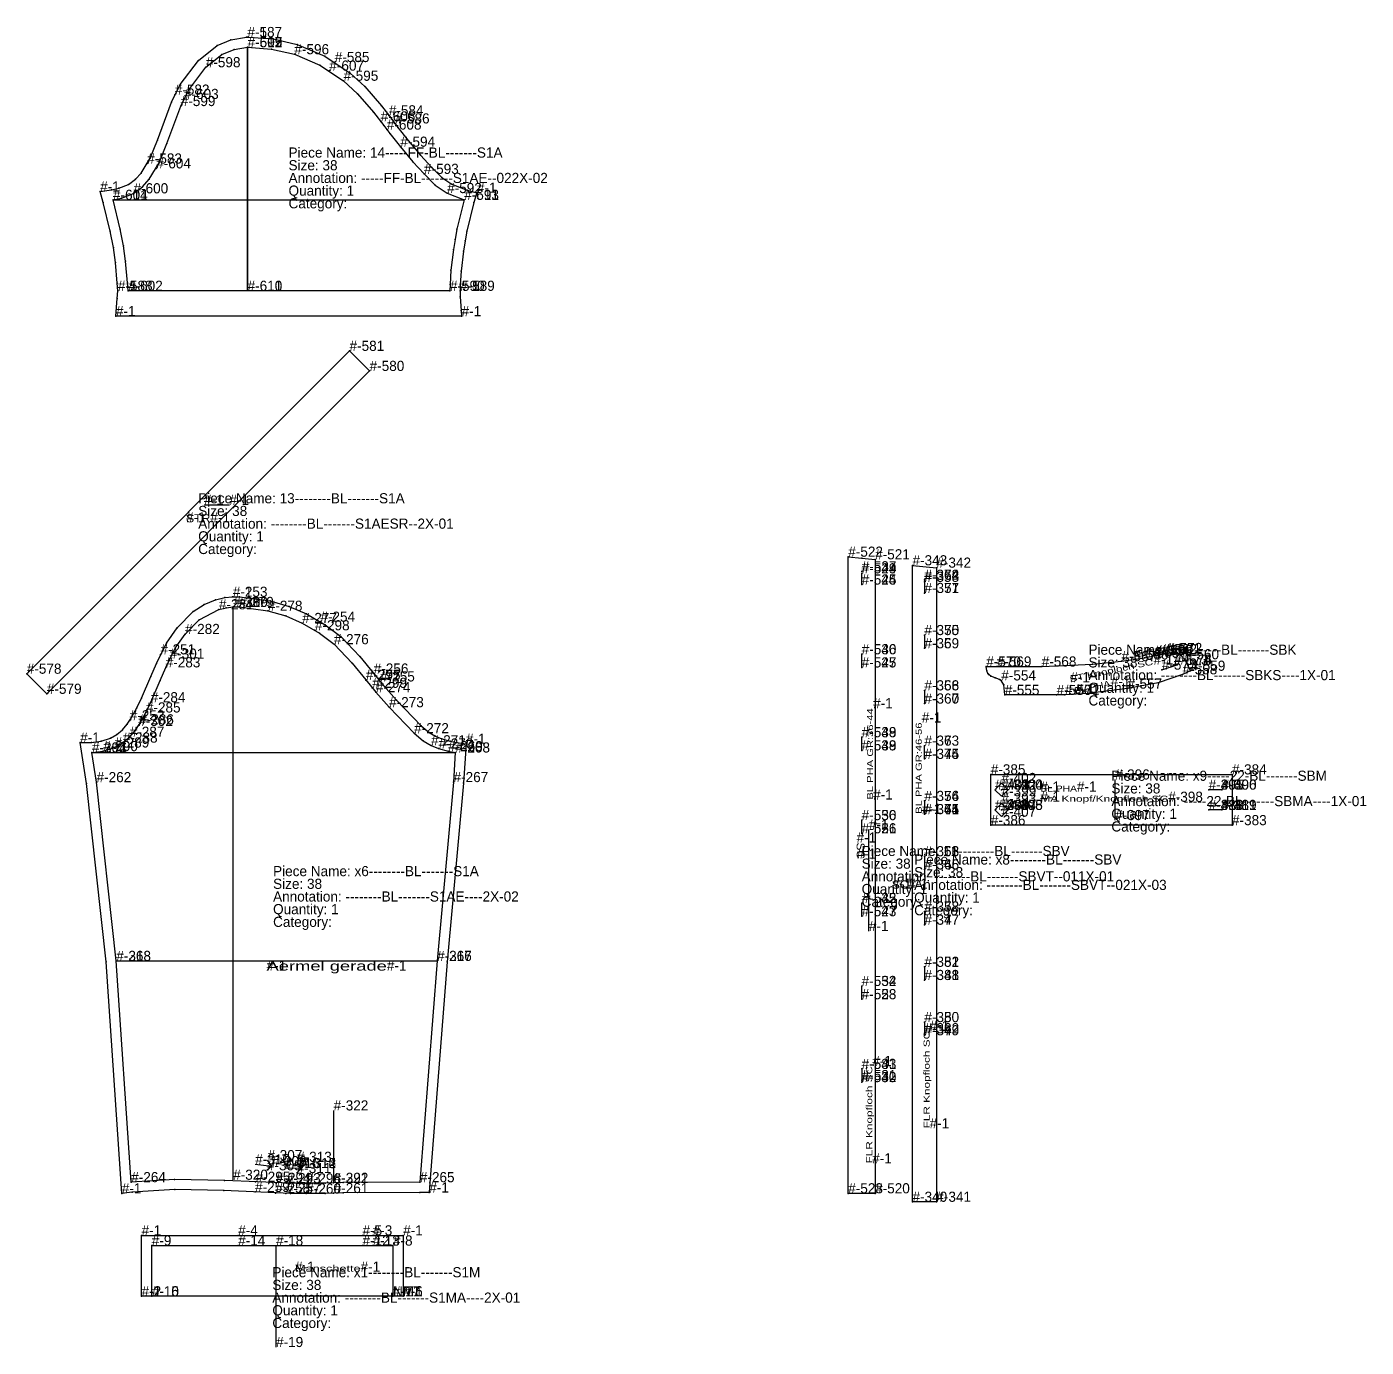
# Model space of a CAD drawing. Extents: x 424 to 3283, y -2022 to -698.
# Drawn here: x 1962 to 3283, y -1999 to -698 of the extents above; entities that cross this region are included whole.
import ezdxf
from ezdxf.enums import TextEntityAlignment as Align

# ---------------------------------------------------------------- set-up
doc = ezdxf.new("R2010")
doc.units = 0
for name, color, linetype in [('1', 240, 'CONTINUOUS'), ('13', 56, 'CONTINUOUS'), ('14', 95, 'CONTINUOUS'), ('15', 7, 'CONTINUOUS'), ('2', 170, 'CONTINUOUS'), ('3', 50, 'CONTINUOUS'), ('4', 130, 'CONTINUOUS'), ('6', 56, 'CONTINUOUS'), ('7', 200, 'CONTINUOUS'), ('8', 90, 'CONTINUOUS'), ('84', 240, 'CONTINUOUS'), ('87', 95, 'CONTINUOUS')]:
    doc.layers.add(name, color=color, linetype=linetype)

# ---------------------------------------------------------------- blocks, each defined once
blk = doc.blocks.new('Piece01')
at = {"layer": '1'}
blk.add_lwpolyline([(0, 60), (0, 120), (257.83, 120), (257.83, 60), (0, 60)], dxfattribs=at)
at = {"layer": '14'}
blk.add_lwpolyline([(10, 60), (10, 110), (247.83, 110), (247.83, 60)], dxfattribs=at)
at = {"layer": '2'}
for p in [(0, 120), (257.83, 120), (10, 110), (247.83, 110), (0, 60), (10, 60), (247.83, 60), (257.83, 60)]:
    blk.add_point(p, dxfattribs=at)
at = {"layer": '4'}
for p in [(95.2, 120, 4), (217.82, 120, 4), (227.82, 120, 4), (95.2, 110, 4), (217.82, 110, 4), (227.82, 110, 4), (0, 60, 4), (10, 60, 4), (247.83, 60, 4), (257.83, 60, 4)]:
    blk.add_point(p, dxfattribs=at)
at = {"layer": '6'}
blk.add_line((257.83, 60), (0, 60), dxfattribs=at)
at = {"layer": '7'}
blk.add_line((132.55, 10), (132.55, 110), dxfattribs=at)
at = {"layer": '8'}
blk.add_line((247.83, 60), (10, 60), dxfattribs=at)
at = {"layer": '84'}
blk.add_lwpolyline([(0, 60), (0, 120), (0, 120), (257.83, 120), (257.83, 120), (257.83, 60), (257.83, 60), (0, 60)], dxfattribs=at)
at = {"layer": '87'}
blk.add_lwpolyline([(10, 60), (10, 110), (10, 110), (247.83, 110), (247.83, 110), (247.83, 60), (247.83, 60)], dxfattribs=at)
at = {"layer": '1'}
for s, p in [('#-1', (0, 120)), ('#-1', (257.83, 120)), ('Piece Name: x1--------BL-------S1M', (128.91, 78.75)), ('#-1', (0, 60)), ('Size: 38', (128.91, 66.25)), ('#-1', (257.83, 60)), ('Annotation: --------BL-------S1MA----2X-01', (128.91, 53.75)), ('Quantity: 1', (128.91, 41.25)), ('Category: ', (128.91, 28.75))]:
    blk.add_text(s, height=10, dxfattribs=at).set_placement(p)
at = {"layer": '1', "flags": 2}
for p2 in [(95.2, 120), (217.82, 120), (227.82, 120), (0, 60), (257.83, 60)]:
    blk.add_attdef('Dependency', text='', height=10, dxfattribs=at).set_placement((0, 60), p2, align=Align.ALIGNED)
at = {"layer": '14'}
for s, p in [('#-9', (10, 110)), ('#-8', (247.83, 110)), ('#-10', (10, 60)), ('#-7', (247.83, 60))]:
    blk.add_text(s, height=10, dxfattribs=at).set_placement(p)
at = {"layer": '14', "flags": 2}
for p2 in [(95.2, 110), (217.82, 110), (227.82, 110), (10, 60), (247.83, 60)]:
    blk.add_attdef('Dependency', text='', height=10, dxfattribs=at).set_placement((10, 60), p2, align=Align.ALIGNED)
at = {"layer": '15'}
for p in [(151.29, 84.25), (215.88, 84.25)]:
    blk.add_text('#-1', height=10, dxfattribs=at).set_placement(p)
blk.add_text('Manschette', height=6.46, dxfattribs=at).set_placement((151.29, 84.25), (215.88, 84.25), align=Align.ALIGNED)
at = {"layer": '4'}
for s, p in [('#-4', (95.2, 120)), ('#-14', (95.2, 110)), ('#-5', (217.82, 120)), ('#-12', (217.82, 110)), ('#-3', (227.82, 120)), ('#-13', (227.82, 110)), ('#-2', (0, 60)), ('#-15', (10, 60)), ('#-11', (247.83, 60)), ('#-6', (257.83, 60))]:
    blk.add_text(s, height=10, dxfattribs=at).set_placement(p)
at = {"layer": '7'}
for s, p in [('#-18', (132.55, 110)), ('#-19', (132.55, 10))]:
    blk.add_text(s, height=10, dxfattribs=at).set_placement(p)
at = {"layer": '8'}
for s, p in [('#-16', (10, 60)), ('#-17', (247.83, 60)), ('NM', (247.83, 60))]:
    blk.add_text(s, height=10, dxfattribs=at).set_placement(p)
blk = doc.blocks.new('Piece06')
at = {"layer": '1'}
blk.add_lwpolyline([(0, 444.42), (11.2, 444.68), (20.69, 445.78), (29.86, 448.75), (36.32, 452.52), (41.68, 457.12), (46.35, 462.71), (49.69, 467.62), (55.9, 478.69), (60.51, 488.28), (69.83, 509.69), (75.15, 522.49), (85.02, 542.51), (95.62, 557.67), (111.35, 573.54), (122.34, 580.55), (133.51, 585.21), (142.6, 587.33), (150.33, 588.11), (150.49, 588.12), (157.18, 588.1), (187.26, 584.1), (206.01, 578.68), (223.28, 571.32), (241.44, 560.52), (256.93, 548.89), (275.77, 529.33), (288.8, 513.28), (299.16, 500.61), (311.94, 486.13), (336.27, 460.88), (344, 454.45), (350.42, 450.72), (356.7, 448.06), (364.93, 445.76), (371.37, 444.58), (380.43, 443.28), (378.1, 404.71), (378.08, 404.54), (361.87, 228.41), (344.91, 10.48), (344.24, 1), (334.83, 1.2), (259.36, 0.84), (241.68, 0.19), (207.25, 0.14), (141.69, 3.01), (93.24, 3.97), (51.31, 1.25), (41.07, 0.18), (25.7, 228.37), (6.26, 404.11), (0, 444.42)], close=True, dxfattribs=at)
at = {"layer": '14'}
blk.add_lwpolyline([(11.63, 434.69), (22.7, 435.98), (33.97, 439.62), (42.17, 444.42), (48.86, 450.15), (54.41, 456.8), (58.21, 462.39), (64.8, 474.12), (69.63, 484.17), (78.99, 505.69), (84.34, 518.56), (93.69, 537.5), (103.45, 551.47), (117.38, 565.52), (136.83, 575.77), (143.94, 577.43), (150.86, 578.13), (156.72, 578.11), (184.98, 574.36), (202.67, 569.24), (218.94, 562.3), (235.82, 552.27), (250.29, 541.4), (268.16, 522.85), (281.65, 506.23), (291.52, 494.16), (304.6, 479.34), (329.31, 453.69), (338.25, 446.26), (346.01, 441.75), (353.43, 438.61), (362.77, 435.99), (369.89, 434.69), (368.13, 405.5), (351.9, 229.25), (334.93, 11.2), (259.17, 10.84), (241.47, 10.19), (207.47, 10.14), (142.15, 13), (93.02, 13.98), (50.35, 11.2), (35.66, 229.25), (16.18, 405.43), (11.63, 434.69)], close=True, dxfattribs=at)
at = {"layer": '2'}
for p in [(150.49, 588.12), (150.49, 588.12), (150.49, 588.12), (150.86, 578.13), (150.86, 578.13), (150.86, 578.13), (329.31, 453.69), (336.27, 460.88), (0, 444.42), (0, 444.42), (0, 444.42), (380.43, 443.28), (380.43, 443.28), (380.43, 443.28), (11.63, 434.69), (11.63, 434.69), (11.63, 434.69), (369.89, 434.69), (369.89, 434.69), (369.89, 434.69), (6.26, 404.11), (16.18, 405.43), (368.13, 405.5), (378.1, 404.71), (25.7, 228.37), (35.66, 229.25), (41.07, 0.18), (41.07, 0.18), (41.07, 0.18), (50.35, 11.2), (50.35, 11.2), (50.35, 11.2), (334.93, 11.2), (334.93, 11.2), (334.93, 11.2), (344.24, 1), (344.24, 1), (344.24, 1)]:
    blk.add_point(p, dxfattribs=at)
at = {"layer": '3'}
for p in [(133.51, 585.21), (142.6, 587.33), (150.33, 588.11), (157.18, 588.1), (187.26, 584.1), (111.35, 573.54), (122.34, 580.55), (136.83, 575.77), (143.94, 577.43), (156.72, 578.11), (184.98, 574.36), (202.67, 569.24), (206.01, 578.68), (223.28, 571.32), (95.62, 557.67), (117.38, 565.52), (218.94, 562.3), (241.44, 560.52), (85.02, 542.51), (103.45, 551.47), (235.82, 552.27), (256.93, 548.89), (93.69, 537.5), (250.29, 541.4), (275.77, 529.33), (75.15, 522.49), (84.34, 518.56), (268.16, 522.85), (69.83, 509.69), (78.99, 505.69), (281.65, 506.23), (288.8, 513.28), (291.52, 494.16), (299.16, 500.61), (55.9, 478.69), (60.51, 488.28), (69.63, 484.17), (304.6, 479.34), (311.94, 486.13), (46.35, 462.71), (49.69, 467.62), (58.21, 462.39), (64.8, 474.12), (36.32, 452.52), (41.68, 457.12), (48.86, 450.15), (54.41, 456.8), (344, 454.45), (350.42, 450.72), (11.2, 444.68), (20.69, 445.78), (22.7, 435.98), (29.86, 448.75), (33.97, 439.62), (42.17, 444.42), (338.25, 446.26), (346.01, 441.75), (353.43, 438.61), (356.7, 448.06), (362.77, 435.99), (364.93, 445.76), (371.37, 444.58), (378.08, 404.54), (351.9, 229.25), (361.87, 228.41), (93.02, 13.98), (51.31, 1.25), (93.24, 3.97), (141.69, 3.01), (142.15, 13), (207.25, 0.14), (207.47, 10.14), (241.47, 10.19), (241.68, 0.19), (259.17, 10.84), (259.36, 0.84), (334.83, 1.2), (344.91, 10.48)]:
    blk.add_point(p, dxfattribs=at)
at = {"layer": '4'}
for p in [(150.49, 588.12, 4), (150.86, 578.13, 4), (231.48, 555.11, 4), (236.85, 563.54, 4), (79.18, 531.39, 4), (88.22, 527.12, 4), (281.71, 506.15, 4), (289.46, 512.47, 4), (295.75, 504.71, 4), (288.01, 498.38, 4), (48.87, 466.36, 4), (57.24, 460.89, 4), (172.45, 1.56, 4), (172.99, 11.54, 4), (192.57, 0.56, 4), (192.96, 10.55, 4), (202.72, 0.23, 4), (202.96, 10.23, 4), (222.93, 0, 4), (222.95, 10, 4), (249.94, 10.48, 4), (249.94, 0.48, 4)]:
    blk.add_point(p, dxfattribs=at)
at = {"layer": '7'}
blk.add_line((150.86, 13.58), (150.86, 578.13), dxfattribs=at)
at = {"layer": '8'}
for p, q in [((11.63, 434.69), (369.89, 434.69)), ((35.66, 229.25), (351.9, 229.25)), ((249.94, 81.91), (249.94, 10.48)), ((172.66, 28.84), (189.07, 26.93)), ((189.07, 26.93), (184.17, 22.88)), ((189.07, 26.93), (184.81, 32.89)), ((218.13, 25.06), (213.87, 31.24)), ((201.72, 25.28), (218.13, 25.06)), ((218.13, 25.06), (213.45, 20.16))]:
    blk.add_line(p, q, dxfattribs=at)
at = {"layer": '84'}
blk.add_lwpolyline([(0, 444.42), (11.2, 444.68), (20.69, 445.78), (29.86, 448.75), (36.32, 452.52), (41.68, 457.12), (46.35, 462.71), (49.69, 467.62), (55.9, 478.69), (60.51, 488.28), (69.83, 509.69), (75.15, 522.49), (85.02, 542.51), (95.62, 557.67), (111.35, 573.54), (122.34, 580.55), (133.51, 585.21), (142.6, 587.33), (150.33, 588.11), (150.49, 588.12), (157.18, 588.1), (187.26, 584.1), (206.01, 578.68), (223.28, 571.32), (241.44, 560.52), (256.93, 548.89), (275.77, 529.33), (288.8, 513.28), (299.16, 500.61), (311.94, 486.13), (336.27, 460.88), (344, 454.45), (350.42, 450.72), (356.7, 448.06), (364.93, 445.76), (371.37, 444.58), (380.43, 443.28), (378.1, 404.71), (378.08, 404.54), (361.87, 228.41), (344.91, 10.48), (344.24, 1), (334.83, 1.2), (259.36, 0.84), (241.68, 0.19), (207.25, 0.14), (141.69, 3.01), (93.24, 3.97), (51.31, 1.25), (41.07, 0.18), (25.7, 228.37), (6.26, 404.11), (0, 444.42)], close=True, dxfattribs=at)
at = {"layer": '87'}
blk.add_lwpolyline([(11.63, 434.69), (22.7, 435.98), (33.97, 439.62), (42.17, 444.42), (48.86, 450.15), (54.41, 456.8), (58.21, 462.39), (64.8, 474.12), (69.63, 484.17), (78.99, 505.69), (84.34, 518.56), (93.69, 537.5), (103.45, 551.47), (117.38, 565.52), (136.83, 575.77), (143.94, 577.43), (150.86, 578.13), (156.72, 578.11), (184.98, 574.36), (202.67, 569.24), (218.94, 562.3), (235.82, 552.27), (250.29, 541.4), (268.16, 522.85), (281.65, 506.23), (291.52, 494.16), (304.6, 479.34), (329.31, 453.69), (338.25, 446.26), (346.01, 441.75), (353.43, 438.61), (362.77, 435.99), (369.89, 434.69), (368.13, 405.5), (351.9, 229.25), (334.93, 11.2), (259.17, 10.84), (241.47, 10.19), (207.47, 10.14), (142.15, 13), (93.02, 13.98), (50.35, 11.2), (35.66, 229.25), (16.18, 405.43), (11.63, 434.69)], close=True, dxfattribs=at)
at = {"layer": '1'}
for s, p in [('#-1', (150.49, 588.12)), ('#-1', (0, 444.42)), ('#-1', (380.43, 443.28)), ('Piece Name: x6--------BL-------S1A', (190.21, 312.81)), ('Size: 38', (190.21, 300.31)), ('Annotation: --------BL-------S1AE----2X-02', (190.21, 287.81)), ('Quantity: 1', (190.21, 275.31)), ('Category: ', (190.21, 262.81)), ('#-1', (41.07, 0.18)), ('#-1', (344.24, 1))]:
    blk.add_text(s, height=10, dxfattribs=at).set_placement(p)
at = {"layer": '1', "flags": 2}
for p2 in [(150.49, 588.12), (236.85, 563.54), (79.18, 531.39), (289.46, 512.47), (295.75, 504.71), (48.87, 466.36), (172.45, 1.56), (192.57, 0.56), (202.72, 0.23), (222.93, 0), (249.94, 0.48)]:
    blk.add_attdef('Dependency', text='', height=10, dxfattribs=at).set_placement((0, 444.42), p2, align=Align.ALIGNED)
at = {"layer": '14'}
for s, p in [('#-281', (136.83, 575.77)), ('#-280', (150.86, 578.13)), ('#-279', (156.72, 578.11)), ('#-278', (184.98, 574.36)), ('#-277', (218.94, 562.3)), ('#-282', (103.45, 551.47)), ('#-276', (250.29, 541.4)), ('#-283', (84.34, 518.56)), ('#-275', (281.65, 506.23)), ('#-274', (291.52, 494.16)), ('#-284', (69.63, 484.17)), ('#-273', (304.6, 479.34)), ('#-285', (64.8, 474.12)), ('#-286', (58.21, 462.39)), ('#-272', (329.31, 453.69)), ('#-289', (33.97, 439.62)), ('#-288', (42.17, 444.42)), ('#-287', (48.86, 450.15)), ('#-271', (346.01, 441.75)), ('#-291', (11.63, 434.69)), ('#-290', (22.7, 435.98)), ('#-270', (353.43, 438.61)), ('#-269', (362.77, 435.99)), ('#-268', (369.89, 434.69)), ('#-262', (16.18, 405.43)), ('#-267', (368.13, 405.5)), ('#-263', (35.66, 229.25)), ('#-266', (351.9, 229.25)), ('#-264', (50.35, 11.2)), ('#-265', (334.93, 11.2))]:
    blk.add_text(s, height=10, dxfattribs=at).set_placement(p)
at = {"layer": '14', "flags": 2}
for p2 in [(150.86, 578.13), (231.48, 555.11), (88.22, 527.12), (281.71, 506.15), (288.01, 498.38), (57.24, 460.89), (172.99, 11.54), (192.96, 10.55), (202.96, 10.23), (222.95, 10), (249.94, 10.48)]:
    blk.add_attdef('Dependency', text='', height=10, dxfattribs=at).set_placement((11.63, 434.69), p2, align=Align.ALIGNED)
at = {"layer": '15'}
blk.add_text('Aermel gerade', height=9.12, dxfattribs=at).set_placement((183.77, 219.75), (302.37, 219.75), align=Align.ALIGNED)
for p in [(183.77, 219.75), (302.37, 219.75)]:
    blk.add_text('#-1', height=10, dxfattribs=at).set_placement(p)
at = {"layer": '4'}
for s, p in [('#-253', (150.49, 588.12)), ('#-300', (150.86, 578.13)), ('#-254', (236.85, 563.54)), ('#-298', (231.48, 555.11)), ('#-251', (79.18, 531.39)), ('#-301', (88.22, 527.12)), ('#-297', (281.71, 506.15)), ('#-256', (289.46, 512.47)), ('#-299', (288.01, 498.38)), ('#-255', (295.75, 504.71)), ('#-252', (48.87, 466.36)), ('#-302', (57.24, 460.89)), ('#-295', (172.99, 11.54)), ('#-294', (192.96, 10.55)), ('#-293', (202.96, 10.23)), ('#-296', (222.95, 10)), ('#-292', (249.94, 10.48)), ('#-259', (172.45, 1.56)), ('#-258', (192.57, 0.56)), ('#-257', (202.72, 0.23)), ('#-260', (222.93, 0)), ('#-261', (249.94, 0.48))]:
    blk.add_text(s, height=10, dxfattribs=at).set_placement(p)
at = {"layer": '7'}
for s, p in [('#-319', (150.86, 578.13)), ('#-320', (150.86, 13.58))]:
    blk.add_text(s, height=10, dxfattribs=at).set_placement(p)
at = {"layer": '8'}
for s, p in [('#-304', (11.63, 434.69)), ('#-303', (369.89, 434.69)), ('#-318', (35.66, 229.25)), ('#-317', (351.9, 229.25)), ('#-322', (249.94, 81.91)), ('#-307', (184.81, 32.89)), ('#-313', (213.87, 31.24)), ('#-310', (172.66, 28.84)), ('#-305', (184.17, 22.88)), ('#-306', (189.07, 26.93)), ('#-308', (189.07, 26.93)), ('#-309', (189.07, 26.93)), ('#-316', (201.72, 25.28)), ('#-311', (213.45, 20.16)), ('#-312', (218.13, 25.06)), ('#-314', (218.13, 25.06)), ('#-315', (218.13, 25.06)), ('#-321', (249.94, 10.48))]:
    blk.add_text(s, height=10, dxfattribs=at).set_placement(p)
blk = doc.blocks.new('Piece08')
at = {"layer": '1'}
blk.add_lwpolyline([(20.25, 627.25), (43.75, 624.95), (43.75, 0), (20.25, 0), (20.25, 627.25)], close=True, dxfattribs=at)
at = {"layer": '13'}
for p in [(32, 613, 4), (32, 611, 4), (32, 600, 4), (32, 558.51, 4), (32, 545.51, 4), (32, 504.02, 4), (32, 491.02, 4), (32, 449.53, 4), (32, 436.53, 4), (32, 395.04, 4), (32, 382.04, 4), (32, 382.04, 4), (32, 340.55, 4), (32, 327.55, 4), (32, 286.06, 4), (32, 273.06, 4), (32, 231.57, 4), (32, 218.57, 4), (32, 177.08, 4), (32, 166.08, 4), (32, 164.08, 4)]:
    blk.add_point(p, dxfattribs=at)
at = {"layer": '2'}
for p in [(20.25, 627.25), (20.25, 627.25), (43.75, 624.95), (20.25, 0), (43.75, 0)]:
    blk.add_point(p, dxfattribs=at)
at = {"layer": '8'}
for p, q in [((32, 613), (32, 600)), ((32, 558.51), (32, 545.51)), ((32, 504.02), (32, 491.02)), ((32, 436.54), (32, 449.53)), ((32, 395.04), (32, 382.04)), ((32, 340.55), (32, 327.55)), ((32, 286.06), (32, 273.06)), ((32, 231.57), (32, 218.58)), ((32, 177.08), (32, 164.08))]:
    blk.add_line(p, q, dxfattribs=at)
at = {"layer": '84'}
blk.add_lwpolyline([(20.25, 627.25), (43.75, 624.95), (43.75, 0), (20.25, 0), (20.25, 627.25)], close=True, dxfattribs=at)
at = {"layer": '1'}
for s, p in [('#-343', (20.25, 627.25)), ('#-342', (43.75, 624.95)), ('Size: 38', (21.88, 319.87)), ('Piece Name: x8--------BL-------SBV', (21.88, 332.37)), ('Annotation: --------BL-------SBVT--021X-03', (21.88, 307.37)), ('Quantity: 1', (21.88, 294.87)), ('Category: ', (21.88, 282.37)), ('#-340', (20.25, 0)), ('#-341', (43.75, 0))]:
    blk.add_text(s, height=10, dxfattribs=at).set_placement(p)
at = {"layer": '13'}
for s, p in [('#-364', (32, 613)), ('#-358', (32, 611)), ('#-357', (32, 600)), ('#-355', (32, 558.51)), ('#-359', (32, 545.51)), ('#-356', (32, 504.02)), ('#-360', (32, 491.02)), ('#-363', (32, 449.53)), ('#-345', (32, 436.53)), ('#-354', (32, 395.04)), ('#-344', (32, 382.04)), ('#-361', (32, 382.04)), ('#-353', (32, 340.55)), ('#-346', (32, 327.55)), ('#-352', (32, 286.06)), ('#-347', (32, 273.06)), ('#-351', (32, 231.57)), ('#-348', (32, 218.57)), ('#-350', (32, 177.08)), ('#-362', (32, 166.08)), ('#-349', (32, 164.08))]:
    blk.add_text(s, height=10, dxfattribs=at).set_placement(p)
at = {"layer": '15'}
for p in [(29.38, 472.37), (29.38, 382.37), (0, 308.62), (16, 308.62), (37.16, 168.43), (37.16, 72.43)]:
    blk.add_text('#-1', height=10, dxfattribs=at).set_placement(p)
for s, p, p2 in [('BL PHA GR:46-56', (29.38, 382.37), (29.38, 472.37)), ('FLR Knopfloch SC', (37.16, 72.43), (37.16, 168.43))]:
    blk.add_text(s, height=6, rotation=90, dxfattribs=at).set_placement(p, p2, align=Align.ALIGNED)
blk.add_text('SC', height=8, dxfattribs=at).set_placement((0, 308.62), (16, 308.62), align=Align.ALIGNED)
at = {"layer": '8'}
for s, p in [('#-372', (32, 613)), ('#-371', (32, 600)), ('#-370', (32, 558.51)), ('#-369', (32, 545.51)), ('#-368', (32, 504.02)), ('#-367', (32, 491.02)), ('#-373', (32, 449.53)), ('#-374', (32, 436.54)), ('#-376', (32, 395.04)), ('#-375', (32, 382.04)), ('#-366', (32, 340.55)), ('#-365', (32, 327.55)), ('#-378', (32, 286.06)), ('#-377', (32, 273.06)), ('#-382', (32, 231.57)), ('#-381', (32, 218.58)), ('#-380', (32, 177.08)), ('#-379', (32, 164.08))]:
    blk.add_text(s, height=10, dxfattribs=at).set_placement(p)
blk = doc.blocks.new('Piece09')
at = {"layer": '1'}
blk.add_lwpolyline([(0, 0), (0, 50), (237.83, 50), (237.83, 0), (0, 0)], close=True, dxfattribs=at)
at = {"layer": '13'}
for p in [(10.58, 35, 4), (214.83, 35, 4), (227.83, 35, 4), (10.58, 15, 4), (214.83, 15, 4), (227.83, 15, 4)]:
    blk.add_point(p, dxfattribs=at)
at = {"layer": '2'}
for p in [(0, 50), (237.83, 50), (0, 0), (0, 0), (237.83, 0)]:
    blk.add_point(p, dxfattribs=at)
at = {"layer": '7'}
blk.add_line((122.55, 5), (122.55, 45), dxfattribs=at)
at = {"layer": '8'}
for p, q in [((4.08, 35), (10.58, 41.5)), ((10.58, 41.5), (17.08, 35)), ((10.58, 28.5), (4.08, 35)), ((17.08, 35), (10.58, 28.5)), ((227.83, 35), (214.83, 35)), ((4.08, 15), (10.58, 21.5)), ((10.58, 8.5), (4.08, 15)), ((10.58, 21.5), (17.08, 15)), ((17.08, 15), (10.58, 8.5)), ((227.83, 15), (214.83, 15))]:
    blk.add_line(p, q, dxfattribs=at)
at = {"layer": '84'}
blk.add_lwpolyline([(0, 0), (0, 50), (237.83, 50), (237.83, 0), (0, 0)], close=True, dxfattribs=at)
at = {"layer": '1'}
for s, p in [('#-385', (0, 50)), ('Piece Name: x9-----22-BL-------SBM', (118.91, 43.75)), ('#-384', (237.83, 50)), ('Size: 38', (118.91, 31.25)), ('Annotation: -----22-BL-------SBMA----1X-01', (118.91, 18.75)), ('Quantity: 1', (118.91, 6.25)), ('#-386', (0, 0)), ('Category: ', (118.91, -6.25)), ('#-383', (237.83, 0))]:
    blk.add_text(s, height=10, dxfattribs=at).set_placement(p)
at = {"layer": '13'}
for s, p in [('#-392', (10.58, 35)), ('#-391', (214.83, 35)), ('#-390', (227.83, 35)), ('#-387', (10.58, 15)), ('#-388', (214.83, 15)), ('#-389', (227.83, 15))]:
    blk.add_text(s, height=10, dxfattribs=at).set_placement(p)
at = {"layer": '15'}
for s, p in [('#-1', (48.93, 33.06)), ('#-1', (84.93, 33.06)), ('#-1', (48.93, 23.06)), ('#-398', (174.93, 23.06))]:
    blk.add_text(s, height=10, dxfattribs=at).set_placement(p)
for s, p, p2 in [('BL PHA', (48.93, 33.06), (84.93, 33.06)), ('MA Knopf/Knopfloch SC', (48.93, 23.06), (174.93, 23.06))]:
    blk.add_text(s, height=6, dxfattribs=at).set_placement(p, p2, align=Align.ALIGNED)
at = {"layer": '7'}
for s, p in [('#-396', (122.55, 45)), ('#-397', (122.55, 5))]:
    blk.add_text(s, height=10, dxfattribs=at).set_placement(p)
at = {"layer": '8'}
for s, p in [('#-401', (4.08, 35)), ('#-403', (4.08, 35)), ('#-402', (10.58, 41.5)), ('#-402', (10.58, 41.5)), ('#-400', (17.08, 35)), ('#-404', (17.08, 35)), ('#-405', (214.83, 35)), ('#-406', (227.83, 35)), ('#-399', (10.58, 28.5)), ('#-399', (10.58, 28.5)), ('#-393', (10.58, 21.5)), ('#-393', (10.58, 21.5)), ('#-394', (4.08, 15)), ('#-409', (4.08, 15)), ('#-407', (10.58, 8.5)), ('#-407', (10.58, 8.5)), ('#-395', (17.08, 15)), ('#-408', (17.08, 15)), ('#-410', (214.83, 15)), ('#-411', (227.83, 15))]:
    blk.add_text(s, height=10, dxfattribs=at).set_placement(p)
blk = doc.blocks.new('Piece11')
at = {"layer": '1'}
blk.add_lwpolyline([(0, 0), (0.01, 627.41), (13.26, 626), (26.51, 624.82), (26.5, 0), (0, 0)], close=True, dxfattribs=at)
at = {"layer": '13'}
for p in [(13.26, 613, 4), (13.26, 611, 4), (13.26, 600, 4), (13.26, 531.27, 4), (13.26, 518.27, 4), (13.26, 449.53, 4), (13.26, 436.53, 4), (13.25, 367.8, 4), (13.25, 354.8, 4), (13.25, 286.07, 4), (13.25, 273.07, 4), (13.25, 204.34, 4), (13.25, 191.34, 4), (13.25, 122.6, 4), (13.25, 111.6, 4), (13.25, 109.6, 4)]:
    blk.add_point(p, dxfattribs=at)
at = {"layer": '2'}
for p in [(0.01, 627.41), (0.01, 627.41), (26.51, 624.82), (26.51, 624.82), (0, 0), (0, 0), (26.5, 0)]:
    blk.add_point(p, dxfattribs=at)
at = {"layer": '3'}
blk.add_point((13.26, 626), dxfattribs=at)
at = {"layer": '7'}
blk.add_line((20.37, 258.51), (20.37, 358.51), dxfattribs=at)
at = {"layer": '8'}
for p, q in [((13.26, 600), (13.26, 611)), ((13.26, 518.27), (13.26, 531.27)), ((13.26, 436.53), (13.26, 449.53)), ((13.25, 354.8), (13.25, 367.8)), ((13.25, 273.07), (13.25, 286.07)), ((13.25, 191.34), (13.25, 204.34)), ((13.25, 122.6), (13.25, 109.6))]:
    blk.add_line(p, q, dxfattribs=at)
at = {"layer": '84'}
blk.add_lwpolyline([(0, 0), (0.01, 627.41), (13.26, 626), (26.51, 624.82), (26.5, 0), (0, 0)], close=True, dxfattribs=at)
at = {"layer": '1'}
for s, p in [('#-522', (0.01, 627.41)), ('#-521', (26.51, 624.82)), ('Size: 38', (13.25, 319.95)), ('Piece Name: 11--------BL-------SBV', (13.25, 332.45)), ('Annotation: --------BL-------SBVT--011X-01', (13.25, 307.45)), ('Quantity: 1', (13.25, 294.95)), ('Category: ', (13.25, 282.45)), ('#-523', (0, 0)), ('#-520', (26.5, 0))]:
    blk.add_text(s, height=10, dxfattribs=at).set_placement(p)
at = {"layer": '13'}
for s, p in [('#-537', (13.26, 613)), ('#-529', (13.26, 611)), ('#-524', (13.26, 600)), ('#-530', (13.26, 531.27)), ('#-525', (13.26, 518.27)), ('#-539', (13.26, 449.53)), ('#-538', (13.26, 436.53)), ('#-536', (13.25, 367.8)), ('#-526', (13.25, 354.8)), ('#-535', (13.25, 286.07)), ('#-527', (13.25, 273.07)), ('#-534', (13.25, 204.34)), ('#-528', (13.25, 191.34)), ('#-533', (13.25, 122.6)), ('#-531', (13.25, 111.6)), ('#-532', (13.25, 109.6))]:
    blk.add_text(s, height=10, dxfattribs=at).set_placement(p)
at = {"layer": '15'}
for s, height, rotation, p, p2 in [('BL PHA GR:36-44', 6, 90, (24.5, 388.07), (24.5, 478.07)), ('SC', 8, -90, (8.26, 345.7), (8.26, 329.7)), ('FLR Knopfloch SC', 6, 90, (23.63, 29.5), (23.63, 125.5))]:
    blk.add_text(s, height=height, rotation=rotation, dxfattribs=at).set_placement(p, p2, align=Align.ALIGNED)
for p in [(24.5, 478.07), (24.5, 388.07), (8.26, 345.7), (8.26, 329.7), (23.63, 125.5), (23.63, 29.5)]:
    blk.add_text('#-1', height=10, dxfattribs=at).set_placement(p)
at = {"layer": '7'}
for p in [(20.37, 358.51), (20.37, 258.51)]:
    blk.add_text('#-1', height=10, dxfattribs=at).set_placement(p)
at = {"layer": '8'}
for s, p in [('#-544', (13.26, 611)), ('#-545', (13.26, 600)), ('#-546', (13.26, 531.27)), ('#-547', (13.26, 518.27)), ('#-548', (13.26, 449.53)), ('#-549', (13.26, 436.53)), ('#-550', (13.25, 367.8)), ('#-551', (13.25, 354.8)), ('#-542', (13.25, 286.07)), ('#-543', (13.25, 273.07)), ('#-552', (13.25, 204.34)), ('#-553', (13.25, 191.34)), ('#-541', (13.25, 122.6)), ('#-540', (13.25, 109.6))]:
    blk.add_text(s, height=10, dxfattribs=at).set_placement(p)
blk = doc.blocks.new('Piece12')
at = {"layer": '1'}
blk.add_lwpolyline([(0, 28), (10.32, 28), (54.65, 28), (104.59, 30.27), (133.28, 33.32), (145.32, 34.98), (156.05, 36.77), (165.64, 38.56), (169.38, 39.35), (173.53, 40.2), (177.53, 41.03), (183.18, 41.77), (187.89, 41.12), (192.4, 38.64), (195.27, 35.19), (201.5, 23.86), (193.51, 20.34), (169.5, 11.96), (139.17, 6.26), (99.85, 1.5), (77.42, 0.16), (69.33, 0), (18.21, 0.01), (17.27, 10.1), (14.81, 14.32), (13.07, 15.4), (8.74, 17.04), (4.44, 18.68), (2.74, 19.75), (2.06, 20.48), (1.52, 21.33), (0.55, 23.77), (0, 28)], close=True, dxfattribs=at)
at = {"layer": '13'}
for p in [(184.88, 29.75, 4), (188.26, 29.79, 4), (173.06, 24.94, 4)]:
    blk.add_point(p, dxfattribs=at)
at = {"layer": '2'}
for p in [(177.53, 41.03), (0, 28), (0, 28), (0, 28), (14.81, 14.32), (14.81, 14.32), (14.81, 14.32), (201.5, 23.86), (201.5, 23.86), (201.5, 23.86), (18.21, 0.01), (18.21, 0.01), (18.21, 0.01)]:
    blk.add_point(p, dxfattribs=at)
at = {"layer": '3'}
for p in [(173.53, 40.2), (183.18, 41.77), (187.89, 41.12), (10.32, 28), (54.65, 28), (104.59, 30.27), (133.28, 33.32), (145.32, 34.98), (156.05, 36.77), (165.64, 38.56), (169.38, 39.35), (192.4, 38.64), (195.27, 35.19), (0.55, 23.77), (1.52, 21.33), (2.06, 20.48), (2.74, 19.75), (4.44, 18.68), (8.74, 17.04), (13.07, 15.4), (193.51, 20.34), (17.27, 10.1), (69.33, 0), (77.42, 0.16), (99.85, 1.5), (139.17, 6.26), (169.5, 11.96)]:
    blk.add_point(p, dxfattribs=at)
at = {"layer": '4'}
for p in [(178.72, 41.32, 10.03), (77.42, 0.17, 10)]:
    blk.add_point(p, dxfattribs=at)
at = {"layer": '8'}
blk.add_line((173.06, 24.94), (188.26, 29.79), dxfattribs=at)
at = {"layer": '84'}
blk.add_lwpolyline([(0, 28), (10.32, 28), (54.65, 28), (104.59, 30.27), (133.28, 33.32), (145.32, 34.98), (156.05, 36.77), (165.64, 38.56), (169.38, 39.35), (173.53, 40.2), (177.53, 41.03), (183.18, 41.77), (187.89, 41.12), (192.4, 38.64), (195.27, 35.19), (201.5, 23.86), (193.51, 20.34), (169.5, 11.96), (139.17, 6.26), (99.85, 1.5), (77.42, 0.16), (69.33, 0), (18.21, 0.01), (17.27, 10.1), (14.81, 14.32), (13.07, 15.4), (8.74, 17.04), (4.44, 18.68), (2.74, 19.75), (2.06, 20.48), (1.52, 21.33), (0.55, 23.77), (0, 28)], close=True, dxfattribs=at)
at = {"layer": '1'}
for s, p in [('Piece Name: 12--------BL-------SBK', (100.75, 39.63)), ('#-567', (133.28, 33.32)), ('#-566', (145.32, 34.98)), ('#-565', (156.05, 36.77)), ('#-564', (165.64, 38.56)), ('#-563', (169.38, 39.35)), ('#-562', (173.53, 40.2)), ('#-561', (177.53, 41.03)), ('#-560', (195.27, 35.19)), ('#-570', (0, 28)), ('#-569', (10.32, 28)), ('#-568', (54.65, 28)), ('Size: 38', (100.75, 27.13)), ('#-558', (193.51, 20.34)), ('#-559', (201.5, 23.86)), ('#-554', (14.81, 14.32)), ('Annotation: --------BL-------SBKS----1X-01', (100.75, 14.63)), ('#-557', (139.17, 6.26)), ('#-555', (18.21, 0.01)), ('#-556', (69.33, 0)), ('Quantity: 1', (100.75, 2.13)), ('Category: ', (100.75, -10.37))]:
    blk.add_text(s, height=10, dxfattribs=at).set_placement(p)
at = {"layer": '1', "flags": 2}
for p2 in [(178.72, 41.32), (77.42, 0.17)]:
    blk.add_attdef('Dependency', text='', height=10, dxfattribs=at).set_placement((0, 28), p2, align=Align.ALIGNED)
at = {"layer": '13'}
for s, p in [('#-573', (184.88, 29.75)), ('#-574', (188.26, 29.79)), ('#-575', (173.06, 24.94))]:
    blk.add_text(s, height=10, dxfattribs=at).set_placement(p)
at = {"layer": '15'}
for p in [(164.94, 29.98), (82.78, 12.52), (122.71, 8.45), (87.49, 0.97)]:
    blk.add_text('#-1', height=10, dxfattribs=at).set_placement(p)
for s, p, p2 in [('ST Knoploch SC', (82.78, 12.52), (164.94, 29.98)), ('BL PHA', (87.49, 0.97), (122.71, 8.45))]:
    blk.add_text(s, height=6, rotation=12, dxfattribs=at).set_placement(p, p2, align=Align.ALIGNED)
at = {"layer": '4'}
for s, p in [('#-572', (178.72, 41.32)), ('#-571', (77.42, 0.17))]:
    blk.add_text(s, height=10, dxfattribs=at).set_placement(p)
at = {"layer": '8'}
for s, p in [('#-576', (188.26, 29.79)), ('#-577', (173.06, 24.94))]:
    blk.add_text(s, height=10, dxfattribs=at).set_placement(p)
blk = doc.blocks.new('Piece13')
at = {"layer": '1'}
blk.add_lwpolyline([(318.2, 338), (338, 318.2), (19.8, 0), (0, 19.8), (318.2, 338)], close=True, dxfattribs=at)
at = {"layer": '2'}
for p in [(318.2, 338), (318.2, 338), (338, 318.2), (0, 19.8), (19.8, 0)]:
    blk.add_point(p, dxfattribs=at)
at = {"layer": '7'}
blk.add_line((174.81, 186.25), (199.81, 186.25), dxfattribs=at)
at = {"layer": '84'}
blk.add_lwpolyline([(318.2, 338), (338, 318.2), (19.8, 0), (0, 19.8), (318.2, 338)], close=True, dxfattribs=at)
at = {"layer": '1'}
for s, p in [('#-581', (318.2, 338)), ('#-580', (338, 318.2)), ('Piece Name: 13--------BL-------S1A', (169, 187.75)), ('Size: 38', (169, 175.25)), ('Annotation: --------BL-------S1AESR--2X-01', (169, 162.75)), ('Quantity: 1', (169, 150.25)), ('Category: ', (169, 137.75)), ('#-578', (0, 19.8)), ('#-579', (19.8, 0))]:
    blk.add_text(s, height=10, dxfattribs=at).set_placement(p)
at = {"layer": '15'}
for p in [(157, 169), (181, 169)]:
    blk.add_text('#-1', height=10, dxfattribs=at).set_placement(p)
blk.add_text('STR', height=8, dxfattribs=at).set_placement((157, 169), (181, 169), align=Align.ALIGNED)
at = {"layer": '7'}
for p in [(174.81, 186.25), (199.81, 186.25)]:
    blk.add_text('#-1', height=10, dxfattribs=at).set_placement(p)
blk = doc.blocks.new('Piece14')
at = {"layer": '1'}
blk.add_lwpolyline([(17.52, 25), (16.97, 32.41), (15.25, 52.97), (13.05, 67.71), (10.05, 83.76), (3.07, 112.05), (0, 122.83), (11.14, 124.54), (18.48, 126.14), (28.12, 129.86), (34.99, 134.98), (40.38, 140.87), (49.21, 155.62), (56.49, 173.47), (70.24, 210.83), (78.82, 228.3), (96.86, 252.11), (115.52, 266.92), (129.04, 272.35), (144.16, 275), (145.24, 275.08), (145.88, 275.08), (170.76, 273.22), (194.23, 267.81), (221.41, 256.24), (246.53, 239.68), (261.01, 226.29), (277.5, 207.24), (287.55, 194.07), (293.65, 186.05), (303.83, 173.32), (315.88, 158.87), (327.02, 146.67), (336.78, 136.85), (346.7, 130.21), (361.85, 124.24), (371.55, 121.69), (368.6, 111.95), (361.54, 83.7), (359.81, 74.15), (358.26, 64.22), (355.87, 44.39), (354.96, 30.78), (354.89, 25), (354.96, 19.22), (355.87, 5.61), (356.43, 0), (15.59, 0), (16.97, 17.6), (17.52, 25)], close=True, dxfattribs=at)
at = {"layer": '14'}
blk.add_lwpolyline([(27.55, 25), (26.96, 32.86), (25.19, 54.11), (22.91, 69.39), (19.82, 85.87), (12.72, 114.67), (21.07, 116.49), (32.94, 121.07), (41.78, 127.65), (48.43, 134.93), (58.22, 151.3), (65.88, 170.06), (79.51, 207.09), (87.42, 223.19), (104.2, 245.34), (120.07, 257.94), (132.08, 262.79), (145.4, 265.09), (169.04, 263.34), (191.52, 258.16), (216.65, 247.47), (240.07, 232.02), (253.83, 219.32), (269.67, 201.01), (279.6, 188), (285.76, 179.91), (296.06, 167.03), (308.33, 152.31), (319.4, 140.2), (330.3, 129.21), (342.12, 121.31), (358.97, 114.67), (351.75, 85.78), (349.94, 75.72), (348.36, 65.63), (345.92, 45.34), (344.97, 31.15), (344.89, 25), (27.55, 25)], close=True, dxfattribs=at)
at = {"layer": '2'}
for p in [(145.24, 275.08), (145.24, 275.08), (145.24, 275.08), (145.4, 265.09), (145.4, 265.09), (145.4, 265.09), (0, 122.83), (0, 122.83), (0, 122.83), (371.55, 121.69), (371.55, 121.69), (371.55, 121.69), (12.72, 114.67), (12.72, 114.67), (12.72, 114.67), (358.97, 114.67), (358.97, 114.67), (358.97, 114.67), (17.52, 25), (17.52, 25), (17.52, 25), (27.55, 25), (27.55, 25), (344.89, 25), (344.89, 25), (354.89, 25), (354.89, 25), (354.89, 25), (15.59, 0), (15.59, 0), (356.43, 0), (356.43, 0)]:
    blk.add_point(p, dxfattribs=at)
at = {"layer": '3'}
for p in [(115.52, 266.92), (129.04, 272.35), (144.16, 275), (145.88, 275.08), (170.76, 273.22), (194.23, 267.81), (96.86, 252.11), (120.07, 257.94), (132.08, 262.79), (169.04, 263.34), (191.52, 258.16), (221.41, 256.24), (104.2, 245.34), (216.65, 247.47), (246.53, 239.68), (78.82, 228.3), (240.07, 232.02), (261.01, 226.29), (87.42, 223.19), (253.83, 219.32), (70.24, 210.83), (79.51, 207.09), (269.67, 201.01), (277.5, 207.24), (279.6, 188), (287.55, 194.07), (293.65, 186.05), (56.49, 173.47), (285.76, 179.91), (303.83, 173.32), (65.88, 170.06), (296.06, 167.03), (315.88, 158.87), (49.21, 155.62), (58.22, 151.3), (308.33, 152.31), (327.02, 146.67), (34.99, 134.98), (40.38, 140.87), (48.43, 134.93), (319.4, 140.2), (336.78, 136.85), (11.14, 124.54), (18.48, 126.14), (28.12, 129.86), (32.94, 121.07), (41.78, 127.65), (330.3, 129.21), (342.12, 121.31), (346.7, 130.21), (361.85, 124.24), (3.07, 112.05), (21.07, 116.49), (368.6, 111.95), (10.05, 83.76), (19.82, 85.87), (351.75, 85.78), (361.54, 83.7), (13.05, 67.71), (22.91, 69.39), (349.94, 75.72), (359.81, 74.15), (15.25, 52.97), (25.19, 54.11), (348.36, 65.63), (358.26, 64.22), (345.92, 45.34), (355.87, 44.39), (16.97, 32.41), (26.96, 32.86), (344.97, 31.15), (354.96, 30.78), (16.97, 17.6), (354.96, 19.22), (355.87, 5.61)]:
    blk.add_point(p, dxfattribs=at)
at = {"layer": '4'}
for p in [(145.24, 275.08, 4), (145.4, 265.09, 4), (226, 242, 4), (231.35, 250.46, 4), (73.64, 218.31, 4), (82.69, 214.07, 4), (276.65, 191.91, 4), (284.66, 197.9, 4), (290.65, 189.97, 4), (282.68, 183.93, 4), (46.52, 150.43, 4), (55.32, 145.68, 4), (17.52, 25, 4), (354.89, 25, 4)]:
    blk.add_point(p, dxfattribs=at)
at = {"layer": '7'}
blk.add_line((145.4, 25), (145.4, 265.09), dxfattribs=at)
at = {"layer": '8'}
for p, q in [((145.4, 265.09), (145.4, 25)), ((12.72, 114.67), (358.97, 114.67))]:
    blk.add_line(p, q, dxfattribs=at)
at = {"layer": '84'}
blk.add_lwpolyline([(17.52, 25), (16.97, 32.41), (15.25, 52.97), (13.05, 67.71), (10.05, 83.76), (3.07, 112.05), (0, 122.83), (11.14, 124.54), (18.48, 126.14), (28.12, 129.86), (34.99, 134.98), (40.38, 140.87), (49.21, 155.62), (56.49, 173.47), (70.24, 210.83), (78.82, 228.3), (96.86, 252.11), (115.52, 266.92), (129.04, 272.35), (144.16, 275), (145.24, 275.08), (145.88, 275.08), (170.76, 273.22), (194.23, 267.81), (221.41, 256.24), (246.53, 239.68), (261.01, 226.28), (277.5, 207.24), (287.55, 194.07), (293.65, 186.05), (303.83, 173.32), (315.88, 158.87), (327.02, 146.67), (336.78, 136.85), (346.7, 130.21), (361.85, 124.24), (371.55, 121.69), (368.6, 111.95), (361.54, 83.7), (359.81, 74.15), (358.26, 64.22), (355.87, 44.39), (354.96, 30.78), (354.89, 25), (354.96, 19.22), (355.87, 5.61), (356.43, 0), (15.59, 0), (16.97, 17.6), (17.52, 25)], close=True, dxfattribs=at)
at = {"layer": '87'}
blk.add_lwpolyline([(27.55, 25), (26.96, 32.86), (25.19, 54.11), (22.91, 69.39), (19.82, 85.87), (12.72, 114.67), (21.07, 116.49), (32.94, 121.07), (41.78, 127.65), (48.43, 134.93), (58.22, 151.3), (65.88, 170.06), (79.51, 207.09), (87.42, 223.19), (104.2, 245.34), (120.07, 257.94), (132.08, 262.79), (145.4, 265.09), (169.04, 263.34), (191.52, 258.16), (216.65, 247.47), (240.07, 232.02), (253.83, 219.32), (269.67, 201.01), (279.6, 188), (285.76, 179.91), (296.06, 167.03), (308.33, 152.31), (319.4, 140.2), (330.3, 129.21), (342.12, 121.31), (358.97, 114.67), (351.75, 85.78), (349.94, 75.72), (348.36, 65.63), (345.92, 45.34), (344.97, 31.15), (344.89, 25), (27.55, 25)], close=True, dxfattribs=at)
at = {"layer": '1'}
for s, p in [('#-1', (145.24, 275.08)), ('Piece Name: 14-----FF-BL-------S1A', (185.77, 156.29)), ('Size: 38', (185.77, 143.79)), ('#-1', (0, 122.83)), ('Annotation: -----FF-BL-------S1AE--022X-02', (185.77, 131.29)), ('Quantity: 1', (185.77, 118.79)), ('#-1', (371.55, 121.69)), ('Category: ', (185.77, 106.29)), ('#-1', (17.52, 25)), ('#-1', (354.89, 25)), ('#-1', (15.59, 0)), ('#-1', (356.43, 0))]:
    blk.add_text(s, height=10, dxfattribs=at).set_placement(p)
at = {"layer": '1', "flags": 2}
for p2 in [(145.24, 275.08), (231.35, 250.46), (73.64, 218.31), (284.66, 197.9), (290.65, 189.97), (46.52, 150.43), (17.52, 25), (354.89, 25)]:
    blk.add_attdef('Dependency', text='', height=10, dxfattribs=at).set_placement((17.52, 25), p2, align=Align.ALIGNED)
at = {"layer": '14'}
for s, p in [('#-597', (145.4, 265.09)), ('#-596', (191.52, 258.16)), ('#-598', (104.2, 245.34)), ('#-595', (240.07, 232.02)), ('#-599', (79.51, 207.09)), ('#-594', (296.06, 167.03)), ('#-593', (319.4, 140.2)), ('#-601', (12.72, 114.67)), ('#-600', (32.94, 121.07)), ('#-592', (342.12, 121.31)), ('#-591', (358.97, 114.67)), ('#-602', (27.55, 25)), ('#-590', (344.89, 25))]:
    blk.add_text(s, height=10, dxfattribs=at).set_placement(p)
at = {"layer": '14', "flags": 2}
for p2 in [(145.4, 265.09), (226, 242), (82.69, 214.07), (276.65, 191.91), (282.68, 183.93), (55.32, 145.68)]:
    blk.add_attdef('Dependency', text='', height=10, dxfattribs=at).set_placement((27.55, 25), p2, align=Align.ALIGNED)
at = {"layer": '4'}
for s, p in [('#-587', (145.24, 275.08)), ('#-605', (145.4, 265.09)), ('#-607', (226, 242)), ('#-585', (231.35, 250.46)), ('#-582', (73.64, 218.31)), ('#-603', (82.69, 214.07)), ('#-606', (276.65, 191.91)), ('#-584', (284.66, 197.9)), ('#-586', (290.65, 189.97)), ('#-608', (282.68, 183.93)), ('#-583', (46.52, 150.43)), ('#-604', (55.32, 145.68)), ('#-588', (17.52, 25)), ('#-589', (354.89, 25))]:
    blk.add_text(s, height=10, dxfattribs=at).set_placement(p)
at = {"layer": '7'}
for s, p in [('#-609', (145.4, 265.09)), ('#-610', (145.4, 25))]:
    blk.add_text(s, height=10, dxfattribs=at).set_placement(p)
at = {"layer": '8'}
for s, p in [('#-612', (145.4, 265.09)), ('#-614', (12.72, 114.67)), ('#-613', (358.97, 114.67)), ('#-611', (145.4, 25))]:
    blk.add_text(s, height=10, dxfattribs=at).set_placement(p)

msp = doc.modelspace()

# ---------------------------------------------------------------- block references
at = {"layer": '1'}
for name, p in [('Piece14', (2034.54, -982.94)), ('Piece13', (1962.25, -1355.11)), ('Piece11', (2772.12, -1847.4)), ('Piece08', (2815.23, -1855.74)), ('Piece06', (2014.86, -1847.62)), ('Piece12', (2908.21, -1356.24)), ('Piece09', (2912.64, -1484.55)), ('Piece01', (2075.45, -2008.88))]:
    msp.add_blockref(name, p, dxfattribs=at)

doc.saveas('drawing.dxf')
